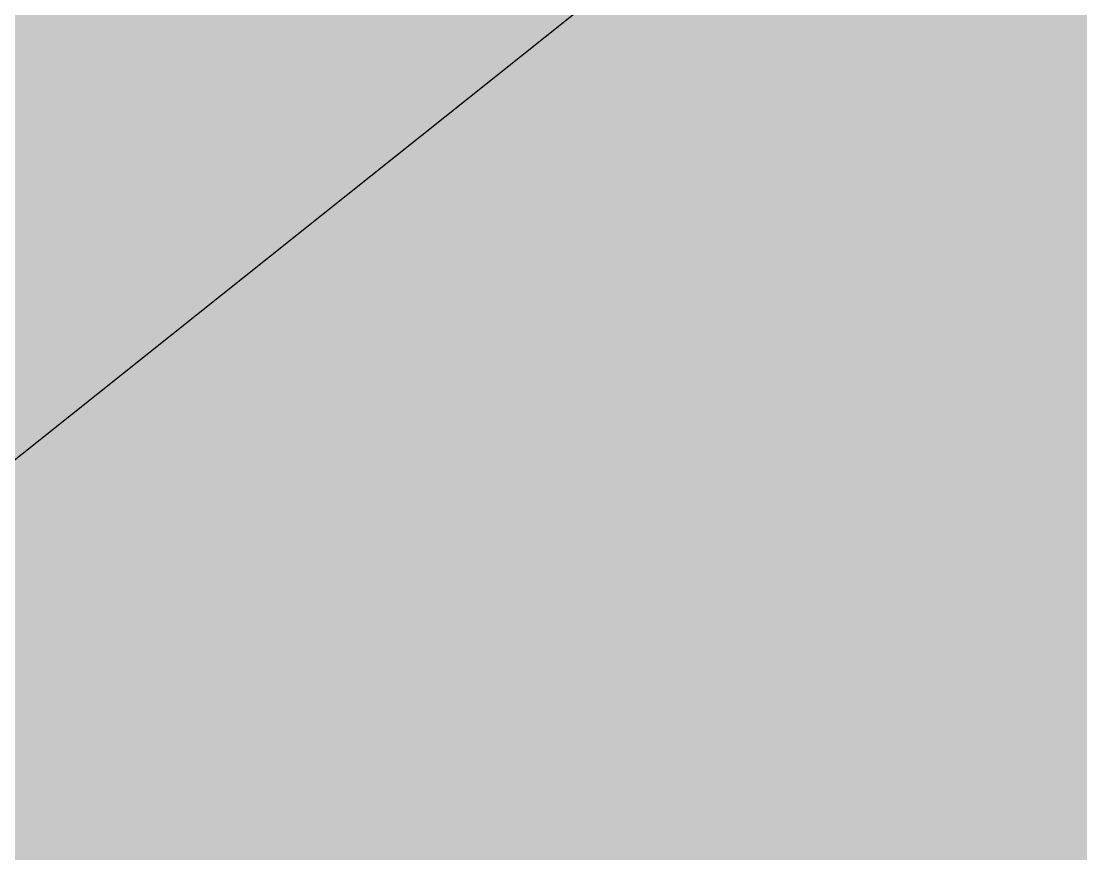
# Model space of a CAD drawing. Header units: inches. Extents: x 248001 to 248864, y 535757 to 536301.
# Drawn here: x 248112.365 to 248115.66, y 536108.144 to 536110.732 of the extents above; entities that cross this region are included whole.
import ezdxf

# ---------------------------------------------------------------- set-up
doc = ezdxf.new("R2010")
doc.units = ezdxf.units.IN
doc.header["$MEASUREMENT"] = 0
doc.linetypes.add('ACAD_ISO05W100', pattern=[33, 24, -3, 0, -3, 0, -3])
doc.layers.add('E1 precinct', color=88, linetype='Continuous')
doc.layers.add('StillWaterA', color=142, linetype='Continuous')

msp = doc.modelspace()

# ---------------------------------------------------------------- hatches: boundary and pattern name
at = {"layer": 'E1 precinct', "transparency": 33554572}
h = msp.add_hatch(color=256, dxfattribs=at)
h.dxf.hatch_style = 1
h.paths.add_polyline_path([(248116.6829, 536105.5895), (248117.4415, 536105.7253), (248118.0397, 536105.5895), (248118.6211, 536104.6205), (248118.8953, 536103.1561), (248118.8397, 536102.6278), (248120.646, 536105.9563), (248122.005, 536109.4033), (248120.1059, 536110.2214), (248118.7382, 536110.2985), (248117.6264, 536110.6831), (248116.9393, 536110.8438), (248114.5944, 536111.6206), (248112.7828, 536112.6558), (248110.1311, 536113.2198), (248109.5871, 536113.5203), (248101.2442, 536104.5038), (248108.5449, 536094.0675), (248110.7377, 536097.4299), (248111.2561, 536098.2247), (248112.2929, 536101.3929), (248113.0005, 536102.4885), (248115.5201, 536103.8453), (248116.2971, 536105.2457)])
h.paths.add_polyline_path([(248107.8283, 536114.5644), (248106.2799, 536115.5645), (248104.4355, 536116.2706), (248103.1763, 536115.3665), (248101.5745, 536113.8817), (248100.3209, 536112.3777), (248099.5457, 536111.2149), (248099.3457, 536110.2181), (248099.6209, 536107.9143), (248099.5444, 536106.9337), (248100.0711, 536106.1808)])
h.paths.add_polyline_path([(248122.0215, 536129.9036), (248121.2527, 536129.4333), (248119.6124, 536128.6876), (248118.3029, 536127.3941), (248117.2993, 536126.8383), (248114.9303, 536123.7163), (248113.6939, 536122.4559), (248108.4611, 536119.1611), (248104.4355, 536116.2706), (248106.2799, 536115.5645), (248107.8283, 536114.5644)])
h = msp.add_hatch(color=256, dxfattribs=at)
h.dxf.hatch_style = 1
h.paths.add_polyline_path([(248116.6829, 536105.5895), (248117.4415, 536105.7253), (248118.0397, 536105.5895), (248118.6211, 536104.6205), (248118.8953, 536103.1561), (248118.8397, 536102.6278), (248120.646, 536105.9563), (248122.005, 536109.4033), (248120.1059, 536110.2214), (248118.7382, 536110.2985), (248117.6264, 536110.6831), (248116.9393, 536110.8438), (248114.5944, 536111.6206), (248112.7828, 536112.6558), (248110.1311, 536113.2198), (248109.5871, 536113.5203), (248101.2442, 536104.5038), (248108.5449, 536094.0675), (248110.7377, 536097.4299), (248111.2561, 536098.2247), (248112.2929, 536101.3929), (248113.0005, 536102.4885), (248115.5201, 536103.8453), (248116.2971, 536105.2457)])
h.paths.add_polyline_path([(248107.8283, 536114.5644), (248106.2799, 536115.5645), (248104.4355, 536116.2706), (248103.1763, 536115.3665), (248101.5745, 536113.8817), (248100.3209, 536112.3777), (248099.5457, 536111.2149), (248099.3457, 536110.2181), (248099.6209, 536107.9143), (248099.5444, 536106.9337), (248100.0711, 536106.1808)])
h.paths.add_polyline_path([(248122.0215, 536129.9036), (248121.2527, 536129.4333), (248119.6124, 536128.6876), (248118.3029, 536127.3941), (248117.2993, 536126.8383), (248114.9303, 536123.7163), (248113.6939, 536122.4559), (248108.4611, 536119.1611), (248104.4355, 536116.2706), (248106.2799, 536115.5645), (248107.8283, 536114.5644)])

# ---------------------------------------------------------------- linework, layer by layer
at = {"layer": 'StillWaterA', "color": 152, "linetype": 'ACAD_ISO05W100', "lineweight": 30, "true_color": 0x2776bb}
msp.add_lwpolyline([(248006.995, 536009.1735), (248035.9814, 536043.5821), (248039.467, 536053.281), (248043.0432, 536059.0085), (248049.295, 536060.714), (248053.252, 536063.217), (248068.2884, 536073.217), (248072.9773, 536076.3354), (248090.3027, 536091.5593), (248107.6423, 536105.6225), (248134.688, 536127.172), (248144.136, 536133.466), (248164.1351, 536150.1741), (248179.1023, 536158.7092), (248184.8002, 536175.4995)], dxfattribs=at)
msp.add_lwpolyline([(248006.995, 536009.1735), (248035.9814, 536043.5821), (248039.467, 536053.281), (248043.0432, 536059.0085), (248049.295, 536060.714), (248053.252, 536063.217), (248068.2884, 536073.217), (248072.9773, 536076.3354), (248090.3027, 536091.5593), (248107.6423, 536105.6225), (248134.688, 536127.172), (248144.136, 536133.466), (248164.1351, 536150.1741), (248179.1023, 536158.7092), (248184.8002, 536175.4995)], dxfattribs=at)

doc.saveas('drawing.dxf')
